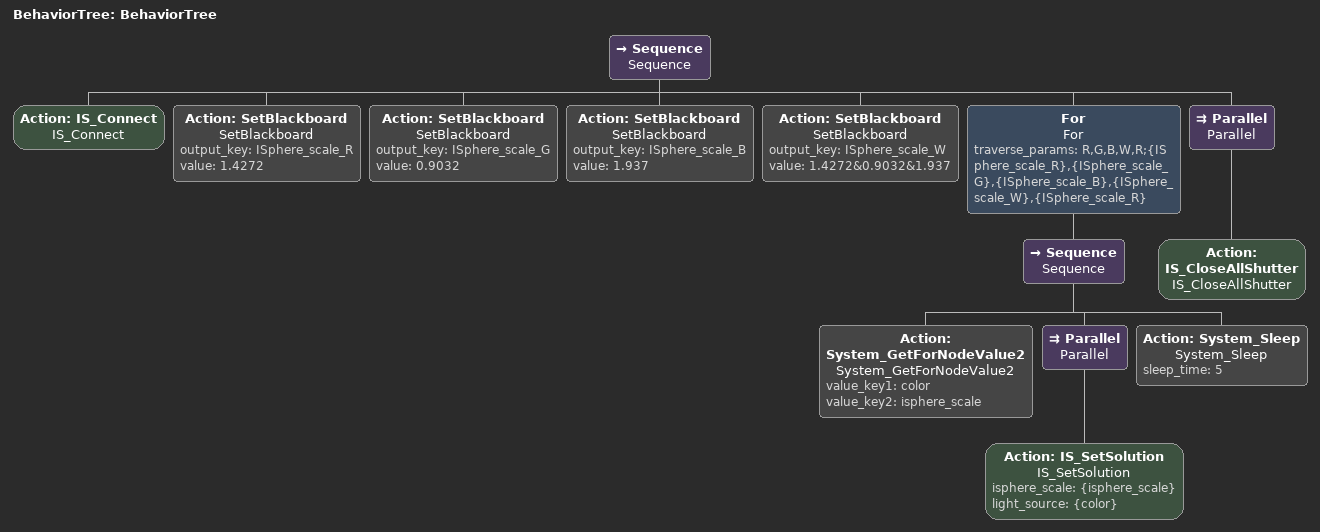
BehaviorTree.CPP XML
<?xml version="1.0"?>
<root main_tree_to_execute="BehaviorTree">
 <BehaviorTree ID="BehaviorTree">
  <!-- Add nodes here -->
  <Sequence name="Sequence">
   <!-- System Init -->
   <Action name="IS_Connect" ID="IS_Connect"/>
   <!--IQ metrics init-->
   <Action name="SetBlackboard" ID="SetBlackboard" output_key="ISphere_scale_R" value="1.4272"/>
   <Action name="SetBlackboard" ID="SetBlackboard" output_key="ISphere_scale_G" value="0.9032"/>
   <Action name="SetBlackboard" ID="SetBlackboard" output_key="ISphere_scale_B" value="1.937"/>
   <Action name="SetBlackboard" ID="SetBlackboard" output_key="ISphere_scale_W" value="1.4272&amp;0.9032&amp;1.937"/>
   <For name="For" traverse_params="R,G,B,W,R;{ISphere_scale_R},{ISphere_scale_G},{ISphere_scale_B},{ISphere_scale_W},{ISphere_scale_R}">
    <Sequence name="Sequence">
     <Action name="System_GetForNodeValue2" ID="System_GetForNodeValue2" value_key1="color" value_key2="isphere_scale"/>
     <Parallel name="Parallel">
      <Action name="IS_SetSolution" ID="IS_SetSolution" isphere_scale="{isphere_scale}" light_source="{color}"/>
     </Parallel>
     <!-- Clear Pattern (R&G&B) -->
     <Action name="System_Sleep" ID="System_Sleep" sleep_time="5"/>
    </Sequence>
   </For>
   <Parallel name="Parallel">
    <Action name="IS_CloseAllShutter" ID="IS_CloseAllShutter"/>
   </Parallel>
  </Sequence>
 </BehaviorTree>
</root>
